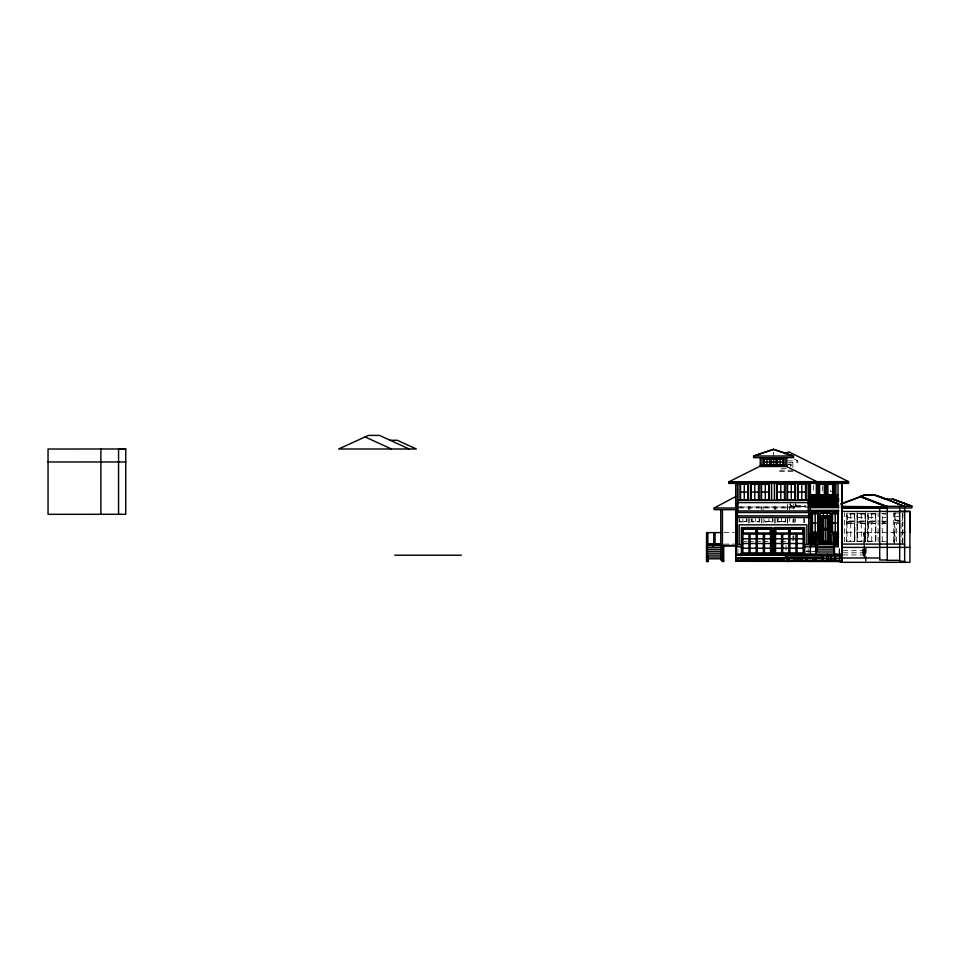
<?xml version="1.0" encoding="UTF-8"?>
<svg xmlns="http://www.w3.org/2000/svg" width="961" height="961" viewBox="0 0 961 961"><rect width="100%" height="100%" fill="white"/><g stroke="black" fill="none" stroke-linecap="round" stroke-linejoin="round"><path stroke-width="0.72" stroke-dasharray="4.8 3.6" d="M844.371 541.836L844.383 512.874M846.581 541.836L846.593 513.354L854.882 513.354L854.882 541.836M863.915 549.199L863.915 556.371L863.915 547.758M864.528 532.778L864.528 543.061M865.02 556.371L865.02 547.758M867.603 541.836L867.603 513.366L875.903 513.366L875.903 541.848M871.747 541.283L871.747 523.313M878.114 541.848L878.114 513.366M882.258 521.102L882.258 513.919L885.85 513.919M893.322 541.848L893.322 512.874M894.571 543.938L894.571 521.811L900.097 521.811M902.451 543.518L902.451 522.231L894.991 522.231L894.991 542.1M902.872 542.46L902.872 521.811M724.053 544.13L734.408 544.07M787.672 460.884L797.822 460.896L797.822 462.493L788.428 462.481M788.344 464.127L791.191 464.127L791.191 466.409M787.876 464.547L790.771 464.547M788.525 464.68L790.639 464.68L790.639 466.409M781.233 468.692L786.927 468.692M779.575 470.229L792.849 470.229M792.849 471.395L779.575 471.395L779.575 468.439M834.148 491.395L830.544 491.395L830.544 487.527M795.984 505.498L805.498 505.498M790.459 501.894L790.459 506.603L806.111 506.603M790.459 506.603L806.519 506.603M739.994 506.988L789.353 506.988M737.363 507L808.153 507.06M739.249 507.973L795.984 507.973L795.984 509.642M898.715 512.97L895.123 512.97L895.123 520.153L898.715 520.153M857.092 513.354L865.393 513.354M882.258 513.366L885.021 513.366M881.513 513.775L885.994 513.775M864.84 513.907L857.644 513.907L857.644 521.102L864.84 521.102M895.123 516.562L902.319 516.562M847.146 517.511L854.329 517.511M857.644 517.511L864.84 517.511M868.155 517.511L875.351 517.511M882.258 517.511L885.85 517.511M900.097 520.706L894.571 520.706L894.571 512.417M881.513 521.246L885.994 521.246M765.292 521.367L772.476 521.367L772.476 518.976M785.197 521.367L778.014 521.367L778.014 517.775M882.258 521.655L886.402 521.655M846.593 521.655L854.882 521.655M857.092 521.655L865.393 521.655M867.603 521.655L875.903 521.655M738.745 521.919L747.045 521.919L747.045 519.156M846.593 522.76L854.882 522.76M857.092 522.76L865.393 522.76M867.603 522.76L875.903 522.76M882.258 522.76L885.021 522.76M881.513 523.18L885.994 523.18M847.146 523.313L854.329 523.313L854.329 541.283L847.134 541.283M864.84 523.313L857.644 523.313L857.644 541.283L864.84 541.283M885.85 523.313L882.258 523.313L882.258 541.295L885.85 541.295M899.892 523.613L896.373 523.613L896.373 542.136M847.134 532.298L854.329 532.298M857.644 532.298L879.519 532.418M882.258 532.298L899.52 532.418M900.889 532.418L909.082 532.418M723.909 532.61L734.228 532.61M864.588 532.778L863.759 532.418L863.759 545.175M863.759 533.787L864.588 533.787M864.456 534.028L863.903 532.971M863.759 534.64L864.588 534.64M881.513 541.427L885.994 541.427M744.138 541.56L747.069 541.56M748.523 541.56L754.385 541.56M755.851 541.56L761.713 541.56M763.178 541.56L769.04 541.56M780.752 541.56L786.615 541.56M843.133 550.677L864.84 550.677M805.786 551.097L814.544 551.097M806.195 551.518L814.544 551.518M806.339 551.65L809.006 551.65M811.661 551.65L814.58 551.65M843.133 552.815L864.84 552.815M843.133 554.965L864.84 554.965L864.84 548.539L864.84 558.533M863.759 555.77L864.588 555.77M863.759 555.987L864.588 555.987M793.954 458.95L797.822 460.896M789.546 504.633L795.984 507.973L789.353 504.525L789.353 509.69M902.872 512.417L902.872 517.943M902.511 517.823L902.511 512.766L902.451 520.297L894.931 520.357L894.931 512.766M901.07 523.613L901.07 542.136M894.066 532.418L894.066 543.061M871.747 513.919L871.747 521.102M866.125 547.758L866.125 561.392M865.705 549.115L865.705 555.938M865.705 557.296L865.705 561.392M864.588 548.431L864.588 556.107L863.759 556.107L863.759 548.431M864.311 542.472L864.311 534.124L864.035 542.472M864.311 545.428L864.035 555.374L864.035 545.428M863.218 549.103L863.218 556.323M862.798 548.995L862.798 557.752M861.248 513.907L861.248 521.102M861.248 523.313L861.248 541.283M850.737 513.907L850.737 521.102M850.737 523.313L850.737 541.283M839.674 548.719L839.674 553.164M839.542 549.115L839.542 553.212M839.121 548.875L839.121 553.212M822.664 486.182L822.664 492.837M813.402 485.365L813.402 492.681M808.153 548.755L808.153 552.743M804.489 518.339L804.489 522.76M803.792 518.339L803.792 522.76M795.984 504.249L795.984 506.603M795.432 501.894L795.432 510.015M795.432 518.904L795.432 521.871M794.122 518.339L794.122 522.76M793.774 504.081L793.774 510.039M793.774 519.012L793.774 522.003M793.774 535.457L793.774 541.439M792.849 462.481L792.849 467.647M792.945 519.649L792.945 522.616M792.945 535.926L792.945 541.848M789.353 516.405L789.353 523.036M787.684 504.02L787.684 509.967M787.684 518.592L787.684 523.036M787.407 506.988L787.407 509.69M787.407 518.592L787.407 523.036M786.026 545.5L786.026 551.518M785.75 519.156L785.75 521.919L777.461 521.919L777.461 519.156M785.341 518.52L785.341 521.511L777.869 521.511L777.869 518.52M781.605 517.775L781.605 521.367M775.803 506.988L775.803 509.69M775.803 518.58L775.803 523.036M774.698 506.988L774.698 509.678M774.698 518.58L774.698 523.036M773.521 452.006L773.521 455.982M773.028 519.156L773.028 521.919L764.74 521.919L764.74 519.156M772.62 515.54L772.62 521.511L765.148 521.511L765.148 518.52M768.884 518.976L768.884 521.367M763.082 506.988L763.082 509.678M763.082 518.58L763.082 523.024M761.424 506.988L761.424 509.678M761.424 518.58L761.424 523.024M759.755 519.156L759.755 521.919L751.466 521.919L751.466 519.156M759.346 518.52L759.346 521.511L751.874 521.511L751.874 518.52M759.202 518.976L759.202 521.367L752.019 521.367L752.019 518.976M755.61 518.976L755.61 521.367M749.808 506.988L749.808 509.666M749.808 518.568L749.808 523.024M748.703 506.988L748.703 509.666M748.703 518.568L748.703 523.024M746.625 518.52L746.625 521.511L739.165 521.511L739.165 515.54M746.493 518.976L746.493 521.367L739.297 521.367L739.297 518.976M742.889 518.976L742.889 521.367M737.916 548.707L737.916 553.104M847.001 523.18L847.001 541.427L854.473 541.427L854.473 523.18L847.001 523.18M857.08 512.525L857.08 541.836L857.092 512.525M865.38 512.525L865.38 541.836L865.393 512.525M868.023 523.18L868.023 541.427L875.483 541.427L875.483 523.18L868.023 523.18M854.473 513.775L847.001 513.775L847.001 521.234L854.473 521.234L854.473 513.775M864.972 513.775L857.512 513.775L857.512 521.234L864.972 521.234L864.972 513.775M875.483 513.775L868.023 513.775L868.023 521.246L875.483 521.246L875.483 513.775M854.329 513.907L847.146 513.907L847.146 521.102L854.329 521.102L854.329 513.907M875.351 513.919L868.155 513.919L868.155 521.102L875.351 521.102L875.351 513.919M864.972 523.18L857.512 523.18L857.512 541.427L864.972 541.427L864.972 523.18M875.351 523.313L868.155 523.313L868.155 541.283L875.351 541.283L875.351 523.313"/><path stroke-width="1.44" d="M48.05 461.977L125.747 461.965L125.747 448.991L48.05 449.027L48.05 514.327L125.747 514.291L125.747 461.953M100.869 514.327L100.869 449.015M118.563 514.315L118.563 449.003L125.747 448.991M720.774 509.642L720.774 545.956L736.991 545.944L735.706 546.22M735.706 551.782L735.706 502.579M737.363 544.611L737.363 483.299M741.784 554.065L741.784 528.021L771.647 528.021L771.647 554.065M772.067 554.065L772.067 527.601L741.375 527.601L741.375 554.065M774.001 554.065L774.001 527.601L804.693 527.601L804.693 554.065M774.422 554.065L774.422 528.021L804.285 528.021L804.285 554.065M787.215 561.404L787.203 558.365L787.215 561.404L787.215 559.891M808.706 544.611L808.706 483.299M810.363 544.611L810.363 513.222M810.363 506.159L810.363 484.332M815.192 532.514L815.204 513.582M817.823 504.453L817.823 482.602M818.243 504.453L818.243 483.023L825.715 483.023L825.715 504.453M820.045 542.893L820.045 513.03L830.436 513.03L830.412 542.893L818.52 542.893M820.25 542.893L820.25 516.55L830.22 516.562L830.208 542.893M823.289 516.141L823.289 513.234M826.124 504.453L826.124 482.602M826.544 504.453L826.544 483.023L834.004 483.023L834.004 504.453M827.157 541.367L827.169 529.727M831.926 544.683L831.926 534.46L838.569 534.472M833.716 544.683L833.716 536.262L838.569 536.262M834.424 504.453L834.424 482.602M835.133 544.683L835.133 537.679L838.569 537.679M804.693 546.821L838.016 546.749L838.016 510.387M838.016 507.612L838.016 483.287M841.884 512.009L841.884 561.44L839.674 561.416L839.674 554.533M841.884 483.179L841.884 554.077L735.706 554.065M887.231 507.997L887.231 560.335L899.676 560.335M899.676 507.985L899.676 561.284L904.661 561.284M904.661 562.329L904.649 506.195C890.342 502.423 875.819 490.615 860.515 496.26L886.895 506.315M909.911 532.442L909.911 511.444L898.991 511.432M827.217 516.141L827.265 513.234M886.955 507.973L886.955 506.315L886.955 507.973L841.476 506.555M735.706 509.654L714.179 509.642L714.179 507.985L735.706 496.573M761.04 465.713L729.063 481.725L848.527 481.629L788.789 451.826L784.813 453.808M860.515 496.585L886.895 506.867L860.515 496.801L863.867 495.311L874.93 495.311M841.091 504.213L860.515 496.801M840.899 503.816L863.867 495.311M760.247 465.544L786.795 465.52M735.706 557.993L735.706 548.599M707.789 532.61L707.789 544.238L721.098 544.142M760.247 465.833L786.795 465.785M828.622 542.893L818.52 542.893M390.094 440.27L397.277 440.27L416.353 449.003L338.656 449.003L368.387 435.405L379.439 435.405L409.17 449.003M764.151 462.073L769.689 462.073M770.794 462.073L776.32 462.073M777.425 462.073L782.963 462.073M782.963 464.848L777.425 464.848L777.425 459.31M845.536 481.557L848.527 481.557L848.527 483.383L729.063 483.383L729.063 481.557M729.063 483.299L848.527 483.215M740.126 483.791L748.427 483.791M750.637 483.791L758.926 483.791M761.148 483.791L769.437 483.791M740.679 492.092L747.874 492.092M751.19 492.092L758.373 492.092M761.701 492.092L768.884 492.092M777.185 492.092L784.368 492.092M787.684 492.092L794.879 492.092M798.062 492.092L805.39 492.092M810.363 494.759L838.016 494.759L838.016 495.636M810.363 495.311L838.016 495.311M810.363 498.639L816.309 498.639M835.938 498.639L838.917 498.639M885.622 499.059L892.805 499.059L911.833 506.111L911.833 507.973L841.476 507.973M737.363 500.381L808.153 500.381M810.363 500.849L816.309 500.849M835.938 500.849L838.917 500.849M819.625 502.507L824.322 502.507L824.322 484.404L819.625 484.404L819.625 505.81M832.622 502.507L827.926 502.507L827.926 484.404L832.622 484.404L832.767 505.81M737.916 502.603L808.153 502.603M810.363 505.558L838.881 505.558M810.363 505.81L838.016 506.351M810.363 506.027L838.016 506.027M884.048 506.315L911.833 506.315L903.448 503.216M841.476 506.867L886.895 506.867L883.904 506.831M810.363 507.612L838.881 507.612M714.179 507.985L735.706 507.985M841.884 508.009L879.711 508.009L879.711 559.987L887.231 559.987M810.363 510.387L838.869 510.375M737.363 512.549L808.706 512.549M737.363 515.877L808.706 515.877M735.706 517.535L810.363 517.535M812.441 522.976L817.967 522.976M832.478 523L838.028 523M742.889 529.127L770.542 529.127M775.527 529.127L803.168 529.127M720.966 532.61L706.539 532.622L706.539 561.548L708.197 561.548L708.197 557.14M742.889 532.995L770.542 532.995M775.527 532.995L803.168 532.995M816.718 533.98L810.363 533.427L816.718 533.427L816.586 551.998M834.424 533.427L833.872 540.118L833.872 533.427L838.016 533.427L838.016 546.749M810.363 533.427L816.718 533.427M833.872 533.427L838.016 533.427M833.872 533.98L838.016 533.98M742.889 534.1L770.542 534.1M775.527 534.1L803.168 534.1M816.586 534.376L816.382 551.998M742.889 538.797L748.979 538.797M750.085 538.797L756.163 538.797M757.268 538.797L763.358 538.797M764.463 538.797L770.542 538.797M775.527 538.797L781.605 538.797M782.71 538.797L788.789 538.797M789.906 538.797L795.984 538.797M797.089 538.797L803.168 538.797M816.718 540.118L816.165 533.427M831.361 542.905L830.412 542.893L831.926 542.905M742.889 543.506L748.979 543.506M750.085 543.506L756.163 543.506M757.268 543.506L763.358 543.506M764.463 543.506L770.542 543.506M775.527 543.506L781.605 543.506M782.71 543.506L788.789 543.506M789.906 543.506L795.984 543.506M797.089 543.506L803.168 543.506M707.789 544.226L720.966 544.226M841.884 544.094L904.661 544.058M706.539 544.238L720.774 544.238L720.774 560.059L722.432 560.059L722.432 509.642M735.706 544.611L741.375 544.611M804.693 544.611L816.598 544.491M834.016 544.491L838.016 544.491M810.363 544.695L838.016 544.695M706.539 545.416L720.774 545.416M722.059 545.428L736.991 545.416M735.706 546.821L741.375 546.821M706.539 547.35L720.774 547.35M841.884 547.41L909.911 547.374M742.889 548.202L748.979 548.202M750.085 548.202L756.163 548.202M757.268 548.202L763.358 548.202M764.463 548.202L770.542 548.202M775.527 548.202L781.605 548.202M782.71 548.202L788.789 548.202M789.906 548.202L795.984 548.202M797.089 548.202L803.168 548.202M706.539 549.284L720.774 549.296M816.165 549.932L834.424 549.92M706.539 551.23L720.774 551.23M816.165 551.998L834.424 551.998M742.889 552.899L770.542 552.899M775.527 552.899L803.168 552.899M706.539 553.164L720.774 553.164M735.706 555.05L808.153 555.182M394.719 555.194L461.352 555.194M706.539 555.098L720.774 555.098M735.706 555.194L841.884 555.206M786.026 555.494L841.884 555.518M786.026 555.83L841.884 555.818M706.539 557.032L720.774 557.032M737.916 561.176L737.916 557.8L786.026 557.8L786.026 554.437M737.916 557.873L822.532 557.873M841.884 557.981L879.711 557.981M735.706 558.161L841.884 558.161L841.884 561.44L840.238 562.317L909.911 562.329L909.911 511.444L841.884 511.456L841.884 482.746M742.613 558.425L750.913 558.425M753.124 558.425L761.424 558.425M763.635 558.425L771.923 558.425M774.134 558.425L782.434 558.425M706.539 558.797L720.774 558.797M735.706 558.821L839.674 558.821M723.717 560.455L722.059 560.455L722.059 561.548L723.717 561.524L723.717 545.416M794.218 560.371L801.414 560.371M827.685 560.371L834.869 560.371M839.674 560.984L787.215 560.984L787.215 558.257M735.706 561.176L839.674 561.416L735.706 561.296L735.706 517.739M787.131 561.404L789.341 561.404L789.353 558.257M839.121 561.392L840.37 561.392M810.363 511.492L838.605 511.516M838.593 513.042L831.926 513.042L831.926 532.947L838.581 532.947M838.04 513.594L832.478 513.594L832.478 532.394L838.028 532.394M820.045 516.345L830.436 516.357M810.363 536.238L816.73 536.25M810.363 537.655L815.312 537.667L815.312 544.683M841.464 506.399L886.895 506.867M892.805 499.276L911.833 506.315L892.805 499.059M876.264 495.804L885.622 499.276M874.918 494.975L904.649 506.315M365.06 436.919L391.475 449.003M785.029 465.713L816.994 481.725L816.994 483.383M836.911 495.311L836.911 505.81M836.911 533.98L836.911 544.491M836.707 495.311L836.707 505.81M836.707 533.98L836.707 544.491M835.938 483.071L835.938 504.453L816.309 504.453L816.309 483.071M835.589 495.311L835.589 505.81M835.589 533.98L835.589 544.491M835.421 555.506L835.421 561.38M835.385 495.311L835.385 505.81M835.265 513.594L835.265 532.394M835.385 533.98L835.385 544.491M835.013 554.329L835.013 561.38M834.869 554.557L834.869 561.38M834.424 554.077L834.424 547.854L816.165 547.854L816.165 554.077M834.28 495.311L834.28 505.81M834.28 533.98L834.208 551.998M834.076 495.311L834.076 505.81M834.076 533.98L834.004 551.998M832.971 495.311L832.971 505.81M831.649 495.311L831.649 505.81M831.445 495.311L831.445 505.81M831.277 554.557L831.277 561.344M830.34 495.311L830.34 505.81M830.136 495.311L830.136 505.81M829.031 495.311L829.031 505.81M828.814 495.311L828.814 505.81M827.709 495.311L827.709 505.81M827.685 554.557L827.685 561.308M827.505 495.311L827.505 505.81M827.541 554.317L827.541 561.308M827.169 518.087L827.169 528.49M827.133 555.482L827.133 561.308M826.4 495.311L826.4 505.81M826.196 495.311L826.196 505.81M825.235 518.087L825.235 528.49M825.235 529.727L825.235 541.367M825.091 495.311L825.091 505.81M824.874 495.311L824.874 505.81M823.769 495.311L823.769 505.81M823.565 495.311L823.565 505.81M823.301 518.087L823.301 528.49M823.301 529.727L823.301 541.367M823.313 554.845L823.313 561.272M822.46 495.311L822.46 505.81M822.532 555.122L822.532 558.149M822.256 495.311L822.256 505.81M821.931 557.692L821.931 561.26M821.15 495.311L821.15 505.81M820.934 495.311L820.934 505.81M819.829 495.311L819.829 505.81M818.52 495.311L818.52 505.81M818.52 544.683L818.52 534.46L810.363 534.448L810.363 555.194M818.316 495.311L818.316 505.81M817.21 495.311L817.21 505.81M816.994 495.311L816.994 505.81M815.889 495.311L815.889 505.81M815.889 533.98L815.889 544.491M815.925 557.68L815.925 561.212M815.685 495.311L815.685 505.81M815.685 533.98L815.685 544.491M814.58 495.311L814.58 505.81M814.58 533.98L814.58 544.491M814.544 557.548L814.544 561.2M814.375 495.311L814.375 505.81M814.375 533.98L814.375 544.491M813.27 495.311L813.27 505.81M813.27 533.98L813.27 544.491M813.054 495.311L813.054 505.81M813.054 533.98L813.054 544.491M813.162 557.668L813.162 561.188M811.949 495.311L811.949 505.81M811.949 533.98L811.949 544.491M811.745 495.311L811.745 505.81M811.745 533.98L811.745 544.491M810.363 483.275L810.363 517.511M808.153 483.299L808.153 510.952L737.916 510.952L737.916 483.299M807.168 557.656L807.168 561.14M806.904 544.611L806.904 524.838L739.165 524.838L739.165 544.611M805.943 500.381L805.943 483.791L797.642 483.791L797.642 500.381M805.786 557.524L805.786 561.128M803.168 528.021L803.168 554.065M803.036 532.85L803.036 529.259L790.038 529.259L790.038 532.85M801.967 558.233L801.967 561.092M801.786 484.344L801.786 499.828M801.414 557.464L801.546 561.092M798.195 484.344L798.195 499.828M797.822 557.464L797.822 561.056M797.089 534.1L797.089 552.899M795.984 534.1L795.984 552.899M795.432 500.381L795.432 483.791L787.131 483.791L787.131 500.381M794.879 484.344L794.879 499.828M794.218 557.464L794.218 561.02M794.086 558.281L794.086 561.02M793.666 558.161L793.666 561.02M791.287 484.344L791.287 499.828M789.906 529.127L789.906 532.995M789.906 534.1L789.906 552.899M788.789 529.127L788.789 532.995M788.789 534.1L788.789 552.899M788.657 532.85L788.657 529.259L775.659 529.259L775.659 532.85M787.131 558.257L787.131 560.984M786.795 457.64L786.795 466.505L760.247 466.505L760.247 457.64M785.173 457.652L785.173 466.505M784.921 500.381L784.921 483.791L776.632 483.791L776.632 500.381M784.092 557.14L784.092 560.083L740.955 560.083L740.955 557.14M783.515 465.4L783.515 458.757L763.599 458.757L763.599 465.4M782.71 534.1L782.71 552.899M781.605 534.1L781.605 552.899M780.776 484.344L780.776 499.828M780.2 459.31L780.2 464.848M777.185 484.344L777.185 499.828M776.872 458.757L776.872 465.4M776.32 459.31L776.32 464.848L770.794 464.848L770.794 459.31M775.527 528.021L775.527 554.065M774.422 483.299L774.422 500.381M773.557 459.31L773.557 464.848M771.647 483.299L771.647 500.381M770.542 528.021L770.542 554.065M770.41 532.85L770.41 529.259L757.412 529.259L757.412 532.85M770.241 458.757L770.241 465.4M769.689 459.31L769.689 464.848L764.151 464.848L764.151 459.31M769.437 483.299L769.437 500.381M768.884 484.344L768.884 499.828M766.926 459.31L766.926 464.848M765.292 484.344L765.292 499.828M764.463 534.1L764.463 552.899M763.358 534.1L763.358 552.899M761.941 457.652L761.941 466.505M761.148 483.299L761.148 500.381M758.926 483.299L758.926 500.381M757.268 529.127L757.268 532.995M757.268 534.1L757.268 552.899M756.163 529.127L756.163 532.995M756.163 534.1L756.163 552.899M756.031 532.85L756.031 529.259L743.033 529.259L743.033 532.85M754.781 484.344L754.781 499.828M751.19 484.344L751.19 499.828M750.637 483.299L750.637 500.381M750.085 534.1L750.085 552.899M748.979 534.1L748.979 552.899M748.427 483.299L748.427 500.381M747.874 484.344L747.874 499.828M744.27 484.344L744.27 499.828M742.889 528.021L742.889 554.065M740.126 483.299L740.126 500.381M735.706 483.287L735.706 517.511M715.068 532.61L715.068 544.226M713.771 532.61L713.771 544.226M712.786 545.416L712.786 546.292L712.509 545.416M707.789 557.128L707.789 561.524M707.368 532.622L707.368 557.032M706.815 532.622L706.815 557.032M811.889 513.018L811.889 532.935L818.52 532.935L818.52 513.03L811.889 513.018M821.367 517.667L821.367 541.776L829.091 541.788L829.115 517.667L821.367 517.667M821.835 529.727L821.835 541.367L828.622 541.367L828.634 529.727L821.835 529.727M821.847 518.087L821.835 528.49L828.634 528.49L828.634 518.087L821.847 518.087M838.172 513.45L838.16 532.538L832.346 532.526L832.346 513.45L838.172 513.45M773.521 449.352L753.604 455.982L753.604 457.652L793.426 457.64L793.426 455.982L773.521 449.352L753.604 455.995L793.426 455.982L773.521 449.352M769.821 459.178L764.019 459.178L764.019 464.98L769.821 464.98L769.821 459.178M776.464 459.178L770.65 459.178L770.65 464.98L776.464 464.98L776.464 459.178M783.095 459.178L777.293 459.178L777.293 464.98L783.095 464.98L783.095 459.178M748.006 484.212L740.547 484.212L740.547 499.972L748.006 499.972L748.006 484.212M758.517 484.212L751.046 484.212L751.046 499.972L758.517 499.972L758.517 484.212M769.028 484.212L761.556 484.212L761.556 499.972L769.028 499.972L769.028 484.212M784.512 484.212L777.041 484.212L777.041 499.972L784.512 499.972L784.512 484.212M795.011 484.212L787.552 484.212L787.552 499.972L795.011 499.972L795.011 484.212M805.522 484.212L798.062 484.212L798.062 499.972L805.522 499.972L805.522 484.212M707.212 533.823L706.936 554.401L707.212 533.823M830.22 513.246L820.25 513.234L820.25 516.141L830.22 516.141L830.22 513.246M818.111 513.438L812.297 513.438L812.297 532.514L818.111 532.514L818.111 513.438M817.967 513.582L812.441 513.57L812.441 532.382L817.967 532.382L817.967 513.582"/></g></svg>
